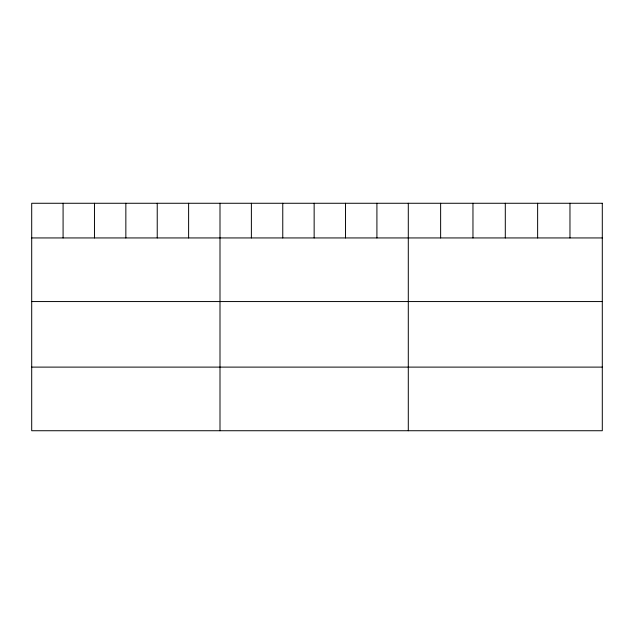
<?xml version="1.0" encoding="UTF-8"?>
<svg xmlns="http://www.w3.org/2000/svg" width="634" height="634" viewBox="0 0 634 634"><rect width="100%" height="100%" fill="white"/><g stroke="black" fill="none" stroke-linecap="round" stroke-linejoin="round"><path stroke-width="0.95" d="M31.7 237.94L602.3 237.94M31.7 301.562L602.3 301.562M31.7 367.11L602.3 367.11M569.966 203.268L569.966 237.94M537.632 203.268L537.632 237.94M505.298 203.268L505.298 237.94M472.964 203.268L472.964 237.94M440.63 203.268L440.63 237.94M408.296 203.268L408.296 430.732M376.913 203.268L376.913 237.94M345.53 203.268L345.53 237.94M314.147 203.268L314.147 237.94M282.764 203.268L282.764 237.94M251.381 203.268L251.381 237.94M219.998 203.268L219.998 430.732M188.615 203.268L188.615 237.94M157.232 203.268L157.232 237.94M125.849 203.268L125.849 237.94M94.466 203.268L94.466 237.94M63.083 203.268L63.083 237.94M602.3 203.268L31.7 203.268L31.7 430.732L602.3 430.732L602.3 203.268"/></g></svg>
